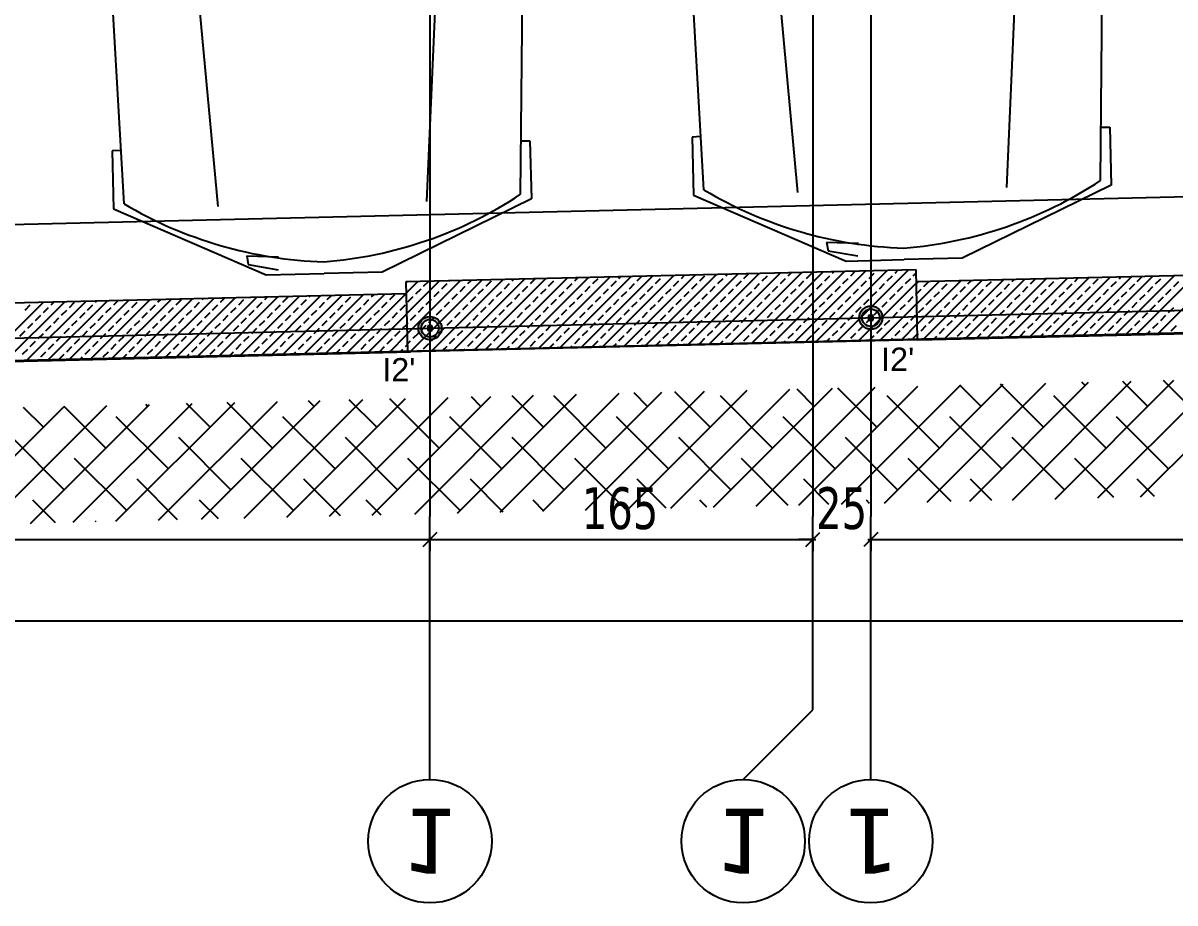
# Model space of a CAD drawing. Header units: millimetres. Extents: x 43168.9 to 43194.6, y -25545.1 to -25543.4.
# Drawn here: x 43170.7498 to 43170.8491, y -25544.8232 to -25544.7474 of the extents above; entities that cross this region are included whole.
import ezdxf
from ezdxf.enums import TextEntityAlignment as Align

# ---------------------------------------------------------------- set-up
doc = ezdxf.new("R2010")
doc.units = ezdxf.units.MM
doc.header["$LTSCALE"] = 200
doc.linetypes.add('DASHDOT', pattern=[1, 0.5, -0.25, 0, -0.25])
doc.linetypes.add('DASHDOT2', pattern=[0.5, 0.25, -0.125, 0, -0.125])
for name, color, linetype in [('aks_sgh', 5, 'DASHDOT2'), ('kolon-b.a_sgh', 6, 'Continuous'), ('olcuaks_sgh', 41, 'Continuous'), ('olcuic_sgh', 183, 'Continuous'), ('tarama-betonarme_sgh', 223, 'Continuous'), ('tarama-zemin_sgh', 197, 'Continuous'), ('yapi-yaklasma_sgh', 41, 'DASHDOT')]:
    doc.layers.add(name, color=color, linetype=linetype)
doc.styles.add('1-200', font='arial.ttf', dxfattribs={"height": 60})
doc.styles.add('dim', font='VERDANA.TTF', dxfattribs={"width": 0.7})
doc.styles.add('text1', font='VERDANA.TTF')

msp = doc.modelspace()

# ---------------------------------------------------------------- hatches: boundary and pattern name
h = msp.add_hatch(color=256)
edge = h.paths.add_edge_path()
edge.add_arc((43170.82287904171, -25544.77279608343), 0.001, 0, 360)
edge = h.paths.add_edge_path(flags=16)
edge.add_arc((43170.82287904171, -25544.77279608343), 0.00075, 0, 360)
h = msp.add_hatch(color=256)
edge = h.paths.add_edge_path()
edge.add_arc((43170.7848790417, -25544.77369829287), 0.001, 0, 360)
edge = h.paths.add_edge_path(flags=16)
edge.add_arc((43170.7848790417, -25544.77369829287), 0.00075, 0, 360)

# ---------------------------------------------------------------- linework, layer by layer
at = {"color": 0}
for p, q in [((43170.80849360608, -25544.76178622508), (43170.806943684, -25544.7346321978)), ((43170.84267842908, -25544.76097218197), (43170.8429340897, -25544.73377515836)), ((43170.79269259952, -25544.76216249441), (43170.79294826015, -25544.7349654708)), ((43170.75850777652, -25544.76297653752), (43170.75695785445, -25544.73582251024)), ((43170.83459355185, -25544.76158206258), (43170.835344791, -25544.74455906654)), ((43170.816598349, -25544.76201058231), (43170.8150376837, -25544.74504263964)), ((43170.76661251945, -25544.76320089475), (43170.76505185415, -25544.74623295208)), ((43170.78460772229, -25544.76277237503), (43170.78535896145, -25544.74574937898)), ((43170.84272176548, -25544.75636208169), (43170.84348266112, -25544.75636888425)), ((43170.84347212002, -25544.75636913527), (43170.84348266112, -25544.75636888425)), ((43170.84348266112, -25544.75636888425), (43170.84360169438, -25544.76136755171)), ((43170.84348266112, -25544.75636888425), (43170.84360169438, -25544.76136755171)), ((43170.79273593592, -25544.75755239414), (43170.79349683157, -25544.75755919669)), ((43170.79348629047, -25544.75755944771), (43170.79349683157, -25544.75755919669)), ((43170.79349683157, -25544.75755919669), (43170.79361586482, -25544.76255786415)), ((43170.79349683157, -25544.75755919669), (43170.79361586482, -25544.76255786415)), ((43170.80823088261, -25544.75718341301), (43170.80747117322, -25544.75722642573)), ((43170.80748171432, -25544.75722617471), (43170.80747117322, -25544.75722642573)), ((43170.80747117322, -25544.75722642573), (43170.80759020647, -25544.76222509319)), ((43170.80747117322, -25544.75722642573), (43170.80759020647, -25544.76222509319)), ((43170.75824505306, -25544.75837372545), (43170.75748534367, -25544.75841673817)), ((43170.75749588477, -25544.75841648715), (43170.75748534367, -25544.75841673817)), ((43170.75748534367, -25544.75841673817), (43170.75760437692, -25544.76341540562)), ((43170.75748534367, -25544.75841673817), (43170.75760437692, -25544.76341540562)), ((43170.84360169438, -25544.76136755171), (43170.83073745779, -25544.76767569014)), ((43170.84360169438, -25544.76136755171), (43170.83073745779, -25544.76767569014)), ((43170.79361586482, -25544.76255786415), (43170.78075162824, -25544.76886600258)), ((43170.79361586482, -25544.76255786415), (43170.78075162824, -25544.76886600258)), ((43170.80759020647, -25544.76222509319), (43170.82074012288, -25544.76791375665)), ((43170.80759020647, -25544.76222509319), (43170.82074012288, -25544.76791375665)), ((43170.75760437692, -25544.76341540562), (43170.77075429332, -25544.76910406909)), ((43170.75760437692, -25544.76341540562), (43170.77075429332, -25544.76910406909)), ((43170.81906398011, -25544.7662741973), (43170.82181174376, -25544.76636341839)), ((43170.81906398011, -25544.7662741973), (43170.81918943839, -25544.76702214517)), ((43170.76907815056, -25544.76746450974), (43170.7718259142, -25544.76755373083)), ((43170.76907815056, -25544.76746450974), (43170.76920360883, -25544.76821245761)), ((43170.81918943839, -25544.76702214517), (43170.82176570235, -25544.7674701267)), ((43170.76920360883, -25544.76821245761), (43170.77177987279, -25544.76866043914)), ((43170.82074012288, -25544.76791375665), (43170.82573879034, -25544.76779472339)), ((43170.82074012288, -25544.76791375665), (43170.82573879034, -25544.76779472339)), ((43170.83073745779, -25544.76767569014), (43170.82573879034, -25544.76779472339)), ((43170.83073745779, -25544.76767569014), (43170.82573879034, -25544.76779472339)), ((43170.77075429332, -25544.76910406909), (43170.77575296078, -25544.76898503584)), ((43170.77075429332, -25544.76910406909), (43170.77575296078, -25544.76898503584)), ((43170.78075162824, -25544.76886600258), (43170.77575296078, -25544.76898503584)), ((43170.78075162824, -25544.76886600258), (43170.77575296078, -25544.76898503584))]:
    msp.add_line(p, q, dxfattribs=at)
at = {"color": 0, "linetype": 'ByBlock', "lineweight": -2}
for p, q in [((43170.82307904171, -25544.77259608343), (43170.8226790417, -25544.77259608343)), ((43170.8226790417, -25544.77259608343), (43170.8226790417, -25544.77299608343)), ((43170.8226790417, -25544.77299608343), (43170.82307904171, -25544.77299608343)), ((43170.82294975239, -25544.77272537275), (43170.82280833102, -25544.7728667941)), ((43170.82294975239, -25544.7728667941), (43170.82280833102, -25544.77272537275)), ((43170.82307904171, -25544.77299608343), (43170.82307904171, -25544.77259608343)), ((43170.78507904171, -25544.77349829287), (43170.7846790417, -25544.77349829287)), ((43170.7846790417, -25544.77349829287), (43170.7846790417, -25544.77389829287)), ((43170.7846790417, -25544.77389829287), (43170.78507904171, -25544.77389829287)), ((43170.78494975239, -25544.77362758219), (43170.78480833102, -25544.77376900355)), ((43170.78494975239, -25544.77376900355), (43170.78480833102, -25544.77362758219)), ((43170.78507904171, -25544.77389829287), (43170.78507904171, -25544.77349829287)), ((43170.78427904171, -25544.79251939969), (43170.7854790417, -25544.79131939969)), ((43170.7854790417, -25544.79131939969), (43170.78427904171, -25544.79251939969)), ((43170.8172790417, -25544.79251939969), (43170.81847904171, -25544.79131939969)), ((43170.8172790417, -25544.79251939969), (43170.81847904171, -25544.79131939969)), ((43170.8234790417, -25544.79131939969), (43170.82227904171, -25544.79251939969)), ((43170.8234790417, -25544.79131939969), (43170.82227904171, -25544.79251939969))]:
    msp.add_line(p, q, dxfattribs=at)
for p, q in [((43170.7848790417, -25544.81259939969), (43170.7848790417, -25544.78991939969)), ((43170.82287904171, -25544.81259939969), (43170.82287904171, -25544.78991939969)), ((43170.81187904171, -25544.81259939969), (43170.81187904171, -25544.81259939969))]:
    msp.add_line(p, q)
at = {"color": 0, "linetype": 'Continuous', "lineweight": -2}
for centre, radius in [((43170.82287904171, -25544.77279608343), 0.001), ((43170.82287904171, -25544.77279608343), 0.00075), ((43170.7848790417, -25544.77369829287), 0.001), ((43170.7848790417, -25544.77369829287), 0.00075)]:
    msp.add_circle(centre, radius, dxfattribs=at)
at = {"linetype": 'Continuous'}
for centre, radius in [((43170.7848790417, -25544.81791939969), 0.005319999999998618), ((43170.81187904171, -25544.81791939969), 0.005319999999998618), ((43170.82287904171, -25544.81791939969), 0.005319999999999482)]:
    msp.add_circle(centre, radius, dxfattribs=at)
at = {"color": 0}
for centre, start, end in [((43170.82285847725, -25544.73085219751), 274.5439569055944, 303.3462461694842), ((43170.7728726477, -25544.73204250995), 274.5439569055944, 303.3462461694842), ((43170.82685741122, -25544.7307569709), 239.3820053227603, 268.1842973649074), ((43170.77687158166, -25544.73194728335), 239.3820053227603, 268.1842973649074)]:
    msp.add_arc(centre, 0.03605612228057108, start, end, dxfattribs=at)
at = {"layer": 'aks_sgh'}
for p, q in [((43170.7848790417, -25543.74091939969), (43170.7848790417, -25544.78991939969)), ((43170.81787904171, -25543.74091939969), (43170.81787904171, -25544.78991939969)), ((43170.82287904171, -25543.74091939969), (43170.82287904171, -25544.78991939969)), ((43170.24599999916, -25544.78649254973), (43171.11700293706, -25544.76581288985)), ((43170.81787904171, -25544.80659939969), (43170.81787904171, -25544.78991939969)), ((43170.81187904171, -25544.81259939969), (43170.81787904171, -25544.80659939969))]:
    msp.add_line(p, q, dxfattribs=at)
at = {"layer": 'kolon-b.a_sgh'}
for p, q in [((43170.90627904919, -25544.76781512552), (43170.82679604, -25544.76970223924)), ((43170.82677146904, -25544.76866711747), (43170.78278385725, -25544.76971115195)), ((43170.82691383739, -25544.77466542817), (43170.82677146904, -25544.76866711747)), ((43170.78278385725, -25544.76971115195), (43170.78292622558, -25544.77570946265)), ((43170.78280843614, -25544.77074660849), (43170.7087955969, -25544.7725038475)), ((43170.82691468028, -25544.77470083149), (43170.90131027603, -25544.77293450494)), ((43170.78292622558, -25544.77570946265), (43170.82691383739, -25544.77466542817)), ((43170.70891425478, -25544.77750243933), (43170.783198053, -25544.77573876712))]:
    msp.add_line(p, q, dxfattribs=at)
at = {"layer": 'olcuaks_sgh'}
for p, q in [((43170.5866290417, -25544.79191939969), (43170.7851290417, -25544.79191939969)), ((43170.78462904171, -25544.79191939969), (43170.81812904171, -25544.79191939969)), ((43170.7848790417, -25544.79191939969), (43170.7848790417, -25544.79291939969)), ((43170.7848790417, -25544.79191939969), (43170.7848790417, -25544.79291939969)), ((43170.81787904171, -25544.79191939969), (43170.8166790417, -25544.79191939969)), ((43170.81787904171, -25544.79191939969), (43170.81787904171, -25544.79291939969)), ((43170.81787904171, -25544.79191939969), (43170.81787904171, -25544.79291939969)), ((43170.82262904171, -25544.79191939969), (43170.91112904171, -25544.79191939969)), ((43170.82287904171, -25544.79191939969), (43170.82287904171, -25544.79291939969)), ((43170.82287904171, -25544.79191939969), (43170.82287904171, -25544.79291939969)), ((43170.82287904171, -25544.79191939969), (43170.8240790417, -25544.79191939969)), ((43170.21374999916, -25544.79891939969), (43171.1661290417, -25544.79891939969))]:
    msp.add_line(p, q, dxfattribs=at)
at = {"layer": 'olcuic_sgh'}
msp.add_line((43171.11415126696, -25544.75611078343), (43170.24858944894, -25544.77666125831), dxfattribs=at)
at = {"layer": 'tarama-betonarme_sgh'}
for p, q in [((43170.7868735718, -25544.77561577342), (43170.7930211733, -25544.76946817193)), ((43170.78871328822, -25544.77557210823), (43170.79486088971, -25544.76942450674)), ((43170.79055300463, -25544.77552844304), (43170.79670060612, -25544.76938084155)), ((43170.79196248802, -25544.76962883198), (43170.79210131548, -25544.76949000451)), ((43170.79239272104, -25544.77548477786), (43170.79854032253, -25544.76933717636)), ((43170.79353403284, -25544.76985333838), (43170.79394103189, -25544.76944633933)), ((43170.79423243745, -25544.77544111267), (43170.80038003895, -25544.76929351117)), ((43170.79577909687, -25544.76940432557), (43170.79578074831, -25544.76940267414)), ((43170.79607215387, -25544.77539744748), (43170.80221975536, -25544.76924984598)), ((43170.7973506417, -25544.76962883198), (43170.79762046472, -25544.76935900895)), ((43170.79791187028, -25544.77535378229), (43170.80405947177, -25544.7692061808)), ((43170.79892218651, -25544.76985333838), (43170.79937119932, -25544.76940432557)), ((43170.7997515867, -25544.7753101171), (43170.80589918818, -25544.76916251561)), ((43170.80116725055, -25544.76940432557), (43170.80129989755, -25544.76927167857)), ((43170.8015913031, -25544.77526645191), (43170.8077389046, -25544.76911885042)), ((43170.80273879537, -25544.76962883198), (43170.80313961396, -25544.76922801338)), ((43170.80343101952, -25544.77522278672), (43170.80957862101, -25544.76907518523)), ((43170.80431034019, -25544.76985333838), (43170.80475935299, -25544.76940432557)), ((43170.80527073593, -25544.77517912153), (43170.81141833743, -25544.76903152004)), ((43170.80655540422, -25544.76940432557), (43170.80681904679, -25544.76914068301)), ((43170.80711045235, -25544.77513545634), (43170.81325805384, -25544.76898785485)), ((43170.80812694904, -25544.76962883198), (43170.80857596185, -25544.76917981917)), ((43170.80895016876, -25544.77509179115), (43170.81509777025, -25544.76894418966)), ((43170.80969849386, -25544.76985333838), (43170.81014750667, -25544.76940432557)), ((43170.81037201307, -25544.76917981917), (43170.81049847962, -25544.76905335263)), ((43170.81078988517, -25544.77504812597), (43170.81693748666, -25544.76890052448)), ((43170.81194355789, -25544.76940432557), (43170.81233819602, -25544.76900968744)), ((43170.81262960158, -25544.77500446078), (43170.81877720307, -25544.76885685929)), ((43170.81351510271, -25544.76962883198), (43170.81396411552, -25544.76917981917)), ((43170.814469318, -25544.77496079559), (43170.82061691949, -25544.7688131941)), ((43170.81508664753, -25544.76985333838), (43170.81553566034, -25544.76940432557)), ((43170.81576016674, -25544.76917981917), (43170.81601762885, -25544.76892235706)), ((43170.81630903441, -25544.7749171304), (43170.8224566359, -25544.76876952891)), ((43170.81733171157, -25544.76940432557), (43170.81778072437, -25544.76895531277)), ((43170.81814875083, -25544.77487346521), (43170.82429635232, -25544.76872586372)), ((43170.81890325638, -25544.76962883198), (43170.81935226919, -25544.76917981917)), ((43170.8195767756, -25544.76895531277), (43170.81969706168, -25544.76883502668)), ((43170.81998846724, -25544.77482980002), (43170.82613606872, -25544.76868219853)), ((43170.82047480121, -25544.76985333838), (43170.82092381401, -25544.76940432557)), ((43170.82114832041, -25544.76917981917), (43170.82153677809, -25544.76879136149)), ((43170.82271986524, -25544.76940432557), (43170.82316887804, -25544.76895531277)), ((43170.82429141006, -25544.76962883198), (43170.82474042286, -25544.76917981917)), ((43170.82496492927, -25544.76895531277), (43170.82521621092, -25544.76870403112)), ((43170.82586295488, -25544.76985333838), (43170.82631196768, -25544.76940432557)), ((43170.82653647409, -25544.76917981917), (43170.82677790752, -25544.76893838573)), ((43170.83102798957, -25544.77460317185), (43170.8361510317, -25544.76948012971)), ((43170.83286772034, -25544.7745594923), (43170.83799076246, -25544.76943645018)), ((43170.8347074511, -25544.77451581277), (43170.83983049323, -25544.76939277064)), ((43170.83506856819, -25544.769664568), (43170.83523116672, -25544.76950196948)), ((43170.83654718186, -25544.77447213323), (43170.84167022399, -25544.7693490911)), ((43170.83664011301, -25544.7698890744), (43170.83707089748, -25544.76945828993)), ((43170.83838691263, -25544.77442845369), (43170.84350995475, -25544.76930541156)), ((43170.83888517704, -25544.7694400616), (43170.83891062824, -25544.7694146104)), ((43170.84022664338, -25544.77438477415), (43170.84534968551, -25544.76926173202)), ((43170.84045672187, -25544.769664568), (43170.84075035901, -25544.76937093086)), ((43170.84202826668, -25544.7698890744), (43170.84247727949, -25544.7694400616)), ((43170.84206637415, -25544.77434109461), (43170.84718941628, -25544.76921805248)), ((43170.84390610491, -25544.77429741508), (43170.84902914704, -25544.76917437294)), ((43170.84427333072, -25544.7694400616), (43170.84442982053, -25544.76928357178)), ((43170.84574583568, -25544.77425373553), (43170.8508688778, -25544.76913069341)), ((43170.84584487553, -25544.769664568), (43170.84626955129, -25544.76923989224)), ((43170.84741642036, -25544.7698890744), (43170.84786543316, -25544.7694400616)), ((43170.84758556644, -25544.774210056), (43170.85270860857, -25544.76908701387)), ((43170.84808993957, -25544.7692155552), (43170.84810928206, -25544.76919621271)), ((43170.78278654791, -25544.76982451597), (43170.78290273342, -25544.76970833046)), ((43170.78280736814, -25544.77070172096), (43170.78382259123, -25544.76968649787)), ((43170.78284900862, -25544.7724561317), (43170.78566230764, -25544.76964283269)), ((43170.7828906491, -25544.77421054245), (43170.78750202405, -25544.7695991675)), ((43170.78319413897, -25544.7757031038), (43170.78934174047, -25544.76955550231)), ((43170.78365575111, -25544.77075136399), (43170.78410476392, -25544.77030235119)), ((43170.78432927032, -25544.77007784478), (43170.78474244983, -25544.76966466527)), ((43170.78503385539, -25544.77565943861), (43170.79118145688, -25544.76951183712)), ((43170.78590081514, -25544.77030235119), (43170.78634982795, -25544.76985333838)), ((43170.78657433435, -25544.76962883198), (43170.78658216624, -25544.76962100008)), ((43170.78747235996, -25544.77052685759), (43170.78792137276, -25544.77007784478)), ((43170.78814587917, -25544.76985333838), (43170.78842188266, -25544.76957733489)), ((43170.78904390478, -25544.77075136399), (43170.78949291759, -25544.77030235119)), ((43170.78971742399, -25544.77007784478), (43170.7901664368, -25544.76962883198)), ((43170.79128896882, -25544.77030235119), (43170.79173798162, -25544.76985333838)), ((43170.79286051363, -25544.77052685759), (43170.79330952644, -25544.77007784478)), ((43170.79443205846, -25544.77075136399), (43170.79488107126, -25544.77030235119)), ((43170.79510557766, -25544.77007784478), (43170.79555459047, -25544.76962883198)), ((43170.79667712248, -25544.77030235119), (43170.79712613529, -25544.76985333838)), ((43170.79824866731, -25544.77052685759), (43170.79869768011, -25544.77007784478)), ((43170.79982021213, -25544.77075136399), (43170.80026922494, -25544.77030235119)), ((43170.80049373134, -25544.77007784478), (43170.80094274414, -25544.76962883198)), ((43170.80206527616, -25544.77030235119), (43170.80251428897, -25544.76985333838)), ((43170.80363682098, -25544.77052685759), (43170.80408583378, -25544.77007784478)), ((43170.8052083658, -25544.77075136399), (43170.80565737861, -25544.77030235119)), ((43170.80588188501, -25544.77007784478), (43170.80633089782, -25544.76962883198)), ((43170.80745342983, -25544.77030235119), (43170.80790244263, -25544.76985333838)), ((43170.80902497465, -25544.77052685759), (43170.80947398746, -25544.77007784478)), ((43170.81059651947, -25544.77075136399), (43170.81104553228, -25544.77030235119)), ((43170.81127003868, -25544.77007784478), (43170.81171905149, -25544.76962883198)), ((43170.8128415835, -25544.77030235119), (43170.81329059631, -25544.76985333838)), ((43170.81441312833, -25544.77052685759), (43170.81486214113, -25544.77007784478)), ((43170.81598467314, -25544.77075136399), (43170.81643368595, -25544.77030235119)), ((43170.81665819236, -25544.77007784478), (43170.81710720516, -25544.76962883198)), ((43170.81822973717, -25544.77030235119), (43170.81867874998, -25544.76985333838)), ((43170.819801282, -25544.77052685759), (43170.8202502948, -25544.77007784478)), ((43170.82137282682, -25544.77075136399), (43170.82182183962, -25544.77030235119)), ((43170.82182818365, -25544.77478613483), (43170.82679872776, -25544.76981559072)), ((43170.82204634602, -25544.77007784478), (43170.82249535884, -25544.76962883198)), ((43170.82361789085, -25544.77030235119), (43170.82406690365, -25544.76985333838)), ((43170.82518943567, -25544.77052685759), (43170.82563844848, -25544.77007784478)), ((43170.826799576, -25544.76985132929), (43170.82695237789, -25544.76969852741)), ((43170.82682039625, -25544.77072853504), (43170.82721084409, -25544.77033808721)), ((43170.82684121648, -25544.77160574003), (43170.82879210865, -25544.76965484787)), ((43170.82688285696, -25544.77336015078), (43170.83063183941, -25544.76961116833)), ((43170.82734852804, -25544.77469053092), (43170.83247157017, -25544.76956748879)), ((43170.82743535049, -25544.77011358081), (43170.82787224367, -25544.76967668763)), ((43170.82900689531, -25544.77033808721), (43170.82945590812, -25544.7698890744)), ((43170.82918825881, -25544.77464685138), (43170.83431130094, -25544.76952380925)), ((43170.82968041452, -25544.769664568), (43170.82971197443, -25544.76963300809)), ((43170.83057844013, -25544.77056259361), (43170.83102745294, -25544.77011358081)), ((43170.83125195934, -25544.7698890744), (43170.83155170519, -25544.76958932855)), ((43170.83214998496, -25544.77078710002), (43170.83259899776, -25544.77033808721)), ((43170.83282350416, -25544.77011358081), (43170.83327251697, -25544.769664568)), ((43170.83439504898, -25544.77033808721), (43170.83484406179, -25544.7698890744)), ((43170.8359665938, -25544.77056259361), (43170.83641560661, -25544.77011358081)), ((43170.83753813863, -25544.77078710002), (43170.83798715143, -25544.77033808721)), ((43170.83821165784, -25544.77011358081), (43170.83866067064, -25544.769664568)), ((43170.83978320265, -25544.77033808721), (43170.84023221546, -25544.7698890744)), ((43170.84135474748, -25544.77056259361), (43170.84180376028, -25544.77011358081)), ((43170.84292629229, -25544.77078710002), (43170.84337530511, -25544.77033808721)), ((43170.84359981151, -25544.77011358081), (43170.84404882431, -25544.769664568)), ((43170.84517135633, -25544.77033808721), (43170.84562036913, -25544.7698890744)), ((43170.84674290115, -25544.77056259361), (43170.84719191396, -25544.77011358081)), ((43170.84831444597, -25544.77078710002), (43170.84876345878, -25544.77033808721)), ((43170.84898796518, -25544.77011358081), (43170.84943697799, -25544.769664568)), ((43170.74640037448, -25544.77661243062), (43170.75152341661, -25544.77148938849)), ((43170.74824010525, -25544.77656875108), (43170.75336314738, -25544.77144570895)), ((43170.75007983601, -25544.77652507154), (43170.75520287814, -25544.77140202941)), ((43170.75191956677, -25544.776481392), (43170.7570426089, -25544.77135834987)), ((43170.75222570547, -25544.77168512563), (43170.75244328239, -25544.77146754871)), ((43170.75375929753, -25544.77643771246), (43170.75888233967, -25544.77131467034)), ((43170.7537972503, -25544.77190963203), (43170.7542462631, -25544.77146061922)), ((43170.7555990283, -25544.77639403292), (43170.76072207043, -25544.7712709908)), ((43170.75604231433, -25544.77146061922), (43170.75612274391, -25544.77138018964)), ((43170.75743875906, -25544.77635035339), (43170.76256180119, -25544.77122731126)), ((43170.75761385915, -25544.77168512563), (43170.75796247468, -25544.77133651009)), ((43170.75918540397, -25544.77190963203), (43170.75963441678, -25544.77146061922)), ((43170.75927848982, -25544.77630667385), (43170.76440153195, -25544.77118363172)), ((43170.76111822059, -25544.77626299431), (43170.76624126272, -25544.77113995218)), ((43170.761430468, -25544.77146061922), (43170.7616419362, -25544.77124915102)), ((43170.76295795135, -25544.77621931477), (43170.76808099348, -25544.77109627264)), ((43170.76300201282, -25544.77168512563), (43170.76345102562, -25544.77123611282)), ((43170.76457355764, -25544.77190963203), (43170.76502257045, -25544.77146061922)), ((43170.76479768211, -25544.77617563523), (43170.76992072424, -25544.7710525931)), ((43170.76524707685, -25544.77123611282), (43170.76532139773, -25544.77116179194)), ((43170.76663741287, -25544.77613195569), (43170.77176045501, -25544.77100891357)), ((43170.76681862167, -25544.77146061922), (43170.7671611285, -25544.7711181124)), ((43170.76839016649, -25544.77168512563), (43170.7688391793, -25544.77123611282)), ((43170.76847714364, -25544.77608827615), (43170.77360018576, -25544.77096523403)), ((43170.76996171132, -25544.77190963203), (43170.77041072412, -25544.77146061922)), ((43170.7703168744, -25544.77604459662), (43170.77543991653, -25544.77092155449)), ((43170.77063523052, -25544.77123611282), (43170.77084059002, -25544.77103075332)), ((43170.77215660516, -25544.77600091708), (43170.77727964729, -25544.77087787495)), ((43170.77220677534, -25544.77146061922), (43170.77265578815, -25544.77101160642)), ((43170.77377832017, -25544.77168512563), (43170.77422733297, -25544.77123611282)), ((43170.77399633593, -25544.77595723754), (43170.77911937806, -25544.77083419541)), ((43170.77445183937, -25544.77101160642), (43170.77452005154, -25544.77094339425)), ((43170.77534986498, -25544.77190963203), (43170.7757988778, -25544.77146061922)), ((43170.77583606669, -25544.775913558), (43170.78095910882, -25544.77079051587)), ((43170.7760233842, -25544.77123611282), (43170.77635978231, -25544.77089971471)), ((43170.77759492902, -25544.77146061922), (43170.77804394182, -25544.77101160642)), ((43170.77767579745, -25544.77586987846), (43170.78279883958, -25544.77074683633)), ((43170.77916647384, -25544.77168512563), (43170.77961548664, -25544.77123611282)), ((43170.77983999305, -25544.77101160642), (43170.78003924384, -25544.77081235563)), ((43170.78073801866, -25544.77190963203), (43170.78118703147, -25544.77146061922)), ((43170.78141153787, -25544.77123611282), (43170.78186055068, -25544.77078710002)), ((43170.7829822319, -25544.7714248832), (43170.78343124471, -25544.7709758704)), ((43170.78455377672, -25544.7716493896), (43170.78500278953, -25544.7712003768)), ((43170.78522729593, -25544.7709758704), (43170.78567630874, -25544.77052685759)), ((43170.78612532155, -25544.77187389601), (43170.78657433435, -25544.7714248832)), ((43170.78679884075, -25544.7712003768), (43170.78724785356, -25544.77075136399)), ((43170.78837038558, -25544.7714248832), (43170.78881939838, -25544.7709758704)), ((43170.78994193039, -25544.7716493896), (43170.7903909432, -25544.7712003768)), ((43170.7906154496, -25544.7709758704), (43170.79106446241, -25544.77052685759)), ((43170.79151347522, -25544.77187389601), (43170.79196248802, -25544.7714248832)), ((43170.79218699443, -25544.7712003768), (43170.79263600723, -25544.77075136399)), ((43170.79375853924, -25544.7714248832), (43170.79420755206, -25544.7709758704)), ((43170.79533008407, -25544.7716493896), (43170.79577909687, -25544.7712003768)), ((43170.79600360327, -25544.7709758704), (43170.79645261608, -25544.77052685759)), ((43170.79690162889, -25544.77187389601), (43170.7973506417, -25544.7714248832)), ((43170.7975751481, -25544.7712003768), (43170.7980241609, -25544.77075136399)), ((43170.79914669292, -25544.7714248832), (43170.79959570573, -25544.7709758704)), ((43170.80071823774, -25544.7716493896), (43170.80116725055, -25544.7712003768)), ((43170.80139175695, -25544.7709758704), (43170.80184076975, -25544.77052685759)), ((43170.80228978256, -25544.77187389601), (43170.80273879537, -25544.7714248832)), ((43170.80296330177, -25544.7712003768), (43170.80341231458, -25544.77075136399)), ((43170.80453484659, -25544.7714248832), (43170.80498385939, -25544.7709758704)), ((43170.80610639141, -25544.7716493896), (43170.80655540422, -25544.7712003768)), ((43170.80677991062, -25544.7709758704), (43170.80722892343, -25544.77052685759)), ((43170.80767793623, -25544.77187389601), (43170.80812694904, -25544.7714248832)), ((43170.80835145545, -25544.7712003768), (43170.80880046825, -25544.77075136399)), ((43170.80992300026, -25544.7714248832), (43170.81037201307, -25544.7709758704)), ((43170.81149454509, -25544.7716493896), (43170.81194355789, -25544.7712003768)), ((43170.81216806429, -25544.7709758704), (43170.8126170771, -25544.77052685759)), ((43170.8130660899, -25544.77187389601), (43170.81351510271, -25544.7714248832)), ((43170.81373960912, -25544.7712003768), (43170.81418862192, -25544.77075136399)), ((43170.81531115394, -25544.7714248832), (43170.81576016674, -25544.7709758704)), ((43170.81688269876, -25544.7716493896), (43170.81733171157, -25544.7712003768)), ((43170.81755621797, -25544.7709758704), (43170.81800523077, -25544.77052685759)), ((43170.81845424358, -25544.77187389601), (43170.81890325638, -25544.7714248832)), ((43170.81912776278, -25544.7712003768), (43170.8195767756, -25544.77075136399)), ((43170.82069930761, -25544.7714248832), (43170.82114832041, -25544.7709758704)), ((43170.82227085243, -25544.7716493896), (43170.82271986524, -25544.7712003768)), ((43170.82294437164, -25544.7709758704), (43170.82339338445, -25544.77052685759)), ((43170.82384239725, -25544.77187389601), (43170.82429141006, -25544.7714248832)), ((43170.82451591646, -25544.7712003768), (43170.82496492927, -25544.77075136399)), ((43170.82608746128, -25544.7714248832), (43170.82653647409, -25544.7709758704)), ((43170.82676098049, -25544.77075136399), (43170.82681954801, -25544.77069279648)), ((43170.82765985689, -25544.77168512563), (43170.8281088697, -25544.77123611282)), ((43170.8283333761, -25544.77101160642), (43170.8287823889, -25544.77056259361)), ((43170.82923140172, -25544.77190963203), (43170.82968041452, -25544.77146061922)), ((43170.82990492092, -25544.77123611282), (43170.83035393373, -25544.77078710002)), ((43170.83147646574, -25544.77146061922), (43170.83192547855, -25544.77101160642)), ((43170.83304801057, -25544.77168512563), (43170.83349702337, -25544.77123611282)), ((43170.83372152977, -25544.77101160642), (43170.83417054258, -25544.77056259361)), ((43170.83461955538, -25544.77190963203), (43170.83506856819, -25544.77146061922)), ((43170.8352930746, -25544.77123611282), (43170.8357420874, -25544.77078710002)), ((43170.83686461941, -25544.77146061922), (43170.83731363222, -25544.77101160642)), ((43170.83843616424, -25544.77168512563), (43170.83888517704, -25544.77123611282)), ((43170.83910968345, -25544.77101160642), (43170.83955869625, -25544.77056259361)), ((43170.84000770906, -25544.77190963203), (43170.84045672187, -25544.77146061922)), ((43170.84068122827, -25544.77123611282), (43170.84113024108, -25544.77078710002)), ((43170.84225277309, -25544.77146061922), (43170.84270178589, -25544.77101160642)), ((43170.84382431791, -25544.77168512563), (43170.84427333072, -25544.77123611282)), ((43170.84449783712, -25544.77101160642), (43170.84494684992, -25544.77056259361)), ((43170.84539586273, -25544.77190963203), (43170.84584487553, -25544.77146061922)), ((43170.84606938194, -25544.77123611282), (43170.84651839475, -25544.77078710002)), ((43170.84764092676, -25544.77146061922), (43170.84808993957, -25544.77101160642)), ((43170.74998064144, -25544.77213413843), (43170.75042965425, -25544.77168512563)), ((43170.75155218627, -25544.77235864484), (43170.75200119907, -25544.77190963203)), ((43170.75312373109, -25544.77258315124), (43170.7535727439, -25544.77213413843)), ((43170.75469527591, -25544.77280765764), (43170.75514428871, -25544.77235864484)), ((43170.75536879511, -25544.77213413843), (43170.75581780793, -25544.77168512563)), ((43170.75694033994, -25544.77235864484), (43170.75738935274, -25544.77190963203)), ((43170.75851188476, -25544.77258315124), (43170.75896089757, -25544.77213413843)), ((43170.76008342958, -25544.77280765764), (43170.76053244239, -25544.77235864484)), ((43170.76075694879, -25544.77213413843), (43170.76120596159, -25544.77168512563)), ((43170.76232849361, -25544.77235864484), (43170.76277750642, -25544.77190963203)), ((43170.76390003843, -25544.77258315124), (43170.76434905124, -25544.77213413843)), ((43170.76547158325, -25544.77280765764), (43170.76592059606, -25544.77235864484)), ((43170.76614510246, -25544.77213413843), (43170.76659411527, -25544.77168512563)), ((43170.76771664729, -25544.77235864484), (43170.76816566009, -25544.77190963203)), ((43170.7692881921, -25544.77258315124), (43170.76973720491, -25544.77213413843)), ((43170.77085973693, -25544.77280765764), (43170.77130874973, -25544.77235864484)), ((43170.77153325613, -25544.77213413843), (43170.77198226894, -25544.77168512563)), ((43170.77310480096, -25544.77235864484), (43170.77355381376, -25544.77190963203)), ((43170.77467634578, -25544.77258315124), (43170.77512535858, -25544.77213413843)), ((43170.7762478906, -25544.77280765764), (43170.77669690341, -25544.77235864484)), ((43170.77692140981, -25544.77213413843), (43170.77737042261, -25544.77168512563)), ((43170.77849295463, -25544.77235864484), (43170.77894196744, -25544.77190963203)), ((43170.78006449945, -25544.77258315124), (43170.78051351225, -25544.77213413843)), ((43170.78163604427, -25544.77280765764), (43170.78208505708, -25544.77235864484)), ((43170.78230956348, -25544.77213413843), (43170.78275857629, -25544.77168512563)), ((43170.78388025751, -25544.77232290881), (43170.78432927032, -25544.77187389601)), ((43170.78545180233, -25544.77254741522), (43170.78590081514, -25544.77209840241)), ((43170.78702334715, -25544.77277192162), (43170.78747235996, -25544.77232290881)), ((43170.78769686636, -25544.77209840241), (43170.78814587917, -25544.7716493896)), ((43170.78926841119, -25544.77232290881), (43170.78971742399, -25544.77187389601)), ((43170.790839956, -25544.77254741522), (43170.79128896882, -25544.77209840241)), ((43170.79241150083, -25544.77277192162), (43170.79286051363, -25544.77232290881)), ((43170.79308502004, -25544.77209840241), (43170.79353403284, -25544.7716493896)), ((43170.79465656486, -25544.77232290881), (43170.79510557766, -25544.77187389601)), ((43170.79622810968, -25544.77254741522), (43170.79667712248, -25544.77209840241)), ((43170.7977996545, -25544.77277192162), (43170.79824866731, -25544.77232290881)), ((43170.79847317371, -25544.77209840241), (43170.79892218651, -25544.7716493896)), ((43170.80004471853, -25544.77232290881), (43170.80049373134, -25544.77187389601)), ((43170.80161626335, -25544.77254741522), (43170.80206527616, -25544.77209840241)), ((43170.80318780817, -25544.77277192162), (43170.80363682098, -25544.77232290881)), ((43170.80386132738, -25544.77209840241), (43170.80431034019, -25544.7716493896)), ((43170.80543287221, -25544.77232290881), (43170.80588188501, -25544.77187389601)), ((43170.80700441702, -25544.77254741522), (43170.80745342983, -25544.77209840241)), ((43170.80857596185, -25544.77277192162), (43170.80902497465, -25544.77232290881)), ((43170.80924948106, -25544.77209840241), (43170.80969849386, -25544.7716493896)), ((43170.81082102587, -25544.77232290881), (43170.81127003868, -25544.77187389601)), ((43170.8123925707, -25544.77254741522), (43170.8128415835, -25544.77209840241)), ((43170.81396411552, -25544.77277192162), (43170.81441312833, -25544.77232290881)), ((43170.81463763473, -25544.77209840241), (43170.81508664753, -25544.7716493896)), ((43170.81620917955, -25544.77232290881), (43170.81665819236, -25544.77187389601)), ((43170.81778072437, -25544.77254741522), (43170.81822973717, -25544.77209840241)), ((43170.81935226919, -25544.77277192162), (43170.819801282, -25544.77232290881)), ((43170.8200257884, -25544.77209840241), (43170.82047480121, -25544.7716493896)), ((43170.82159733322, -25544.77232290881), (43170.82204634602, -25544.77187389601)), ((43170.82316887804, -25544.77254741522), (43170.82361789085, -25544.77209840241)), ((43170.82366790006, -25544.77474246965), (43170.82684036824, -25544.77157000147)), ((43170.82474042286, -25544.77277192162), (43170.82518943567, -25544.77232290881)), ((43170.82541394208, -25544.77209840241), (43170.82586295488, -25544.7716493896)), ((43170.82698633768, -25544.77235864484), (43170.82743535049, -25544.77190963203)), ((43170.8285578825, -25544.77258315124), (43170.82900689531, -25544.77213413843)), ((43170.83012942733, -25544.77280765764), (43170.83057844013, -25544.77235864484)), ((43170.83080294653, -25544.77213413843), (43170.83125195934, -25544.77168512563)), ((43170.83237449136, -25544.77235864484), (43170.83282350416, -25544.77190963203)), ((43170.83394603617, -25544.77258315124), (43170.83439504898, -25544.77213413843)), ((43170.835517581, -25544.77280765764), (43170.8359665938, -25544.77235864484)), ((43170.83619110021, -25544.77213413843), (43170.83664011301, -25544.77168512563)), ((43170.83776264503, -25544.77235864484), (43170.83821165784, -25544.77190963203)), ((43170.83933418985, -25544.77258315124), (43170.83978320265, -25544.77213413843)), ((43170.84090573467, -25544.77280765764), (43170.84135474748, -25544.77235864484)), ((43170.84157925388, -25544.77213413843), (43170.84202826668, -25544.77168512563)), ((43170.8431507987, -25544.77235864484), (43170.84359981151, -25544.77190963203)), ((43170.84472234352, -25544.77258315124), (43170.84517135633, -25544.77213413843)), ((43170.84629388835, -25544.77280765764), (43170.84674290115, -25544.77235864484)), ((43170.84696740755, -25544.77213413843), (43170.84741642036, -25544.77168512563)), ((43170.84853895237, -25544.77235864484), (43170.84898796518, -25544.77190963203)), ((43170.75020514785, -25544.77370568326), (43170.75065416066, -25544.77325667045)), ((43170.75087866706, -25544.77303216404), (43170.75132767986, -25544.77258315124)), ((43170.75177669267, -25544.77393018966), (43170.75222570547, -25544.77348117685)), ((43170.75245021188, -25544.77325667045), (43170.75289922468, -25544.77280765764)), ((43170.7540217567, -25544.77348117685), (43170.75447076951, -25544.77303216404)), ((43170.75559330152, -25544.77370568326), (43170.75604231433, -25544.77325667045)), ((43170.75626682073, -25544.77303216404), (43170.75671583354, -25544.77258315124)), ((43170.75716484634, -25544.77393018966), (43170.75761385915, -25544.77348117685)), ((43170.75783836555, -25544.77325667045), (43170.75828737835, -25544.77280765764)), ((43170.75940991037, -25544.77348117685), (43170.75985892318, -25544.77303216404)), ((43170.76098145519, -25544.77370568326), (43170.761430468, -25544.77325667045)), ((43170.76165497441, -25544.77303216404), (43170.76210398721, -25544.77258315124)), ((43170.76255300002, -25544.77393018966), (43170.76300201282, -25544.77348117685)), ((43170.76322651922, -25544.77325667045), (43170.76367553203, -25544.77280765764)), ((43170.76479806405, -25544.77348117685), (43170.76524707685, -25544.77303216404)), ((43170.76636960886, -25544.77370568326), (43170.76681862167, -25544.77325667045)), ((43170.76704312807, -25544.77303216404), (43170.76749214088, -25544.77258315124)), ((43170.76794115369, -25544.77393018966), (43170.76839016649, -25544.77348117685)), ((43170.7686146729, -25544.77325667045), (43170.7690636857, -25544.77280765764)), ((43170.77018621772, -25544.77348117685), (43170.77063523052, -25544.77303216404)), ((43170.77175776254, -25544.77370568326), (43170.77220677534, -25544.77325667045)), ((43170.77243128174, -25544.77303216404), (43170.77288029456, -25544.77258315124)), ((43170.77332930736, -25544.77393018966), (43170.77377832017, -25544.77348117685)), ((43170.77400282657, -25544.77325667045), (43170.77445183937, -25544.77280765764)), ((43170.77557437139, -25544.77348117685), (43170.7760233842, -25544.77303216404)), ((43170.77714591621, -25544.77370568326), (43170.77759492902, -25544.77325667045)), ((43170.77781943542, -25544.77303216404), (43170.77826844822, -25544.77258315124)), ((43170.77871746103, -25544.77393018966), (43170.77916647384, -25544.77348117685)), ((43170.77939098024, -25544.77325667045), (43170.77983999305, -25544.77280765764)), ((43170.77951552821, -25544.77582619892), (43170.78284985687, -25544.77249187027)), ((43170.78096252506, -25544.77348117685), (43170.78141153787, -25544.77303216404)), ((43170.78253406988, -25544.77370568326), (43170.78287067712, -25544.77336907602)), ((43170.78286982887, -25544.77333333745), (43170.7829822319, -25544.77322093442)), ((43170.78320673831, -25544.77299642802), (43170.78365575111, -25544.77254741522)), ((43170.78410476392, -25544.77389445364), (43170.78455377672, -25544.77344544083)), ((43170.78477828312, -25544.77322093442), (43170.78522729593, -25544.77277192162)), ((43170.78634982795, -25544.77344544083), (43170.78679884075, -25544.77299642802)), ((43170.78792137276, -25544.77366994723), (43170.78837038558, -25544.77322093442)), ((43170.78859489198, -25544.77299642802), (43170.78904390478, -25544.77254741522)), ((43170.78949291759, -25544.77389445364), (43170.78994193039, -25544.77344544083)), ((43170.7901664368, -25544.77322093442), (43170.7906154496, -25544.77277192162)), ((43170.79173798162, -25544.77344544083), (43170.79218699443, -25544.77299642802)), ((43170.79330952644, -25544.77366994723), (43170.79375853924, -25544.77322093442)), ((43170.79398304565, -25544.77299642802), (43170.79443205846, -25544.77254741522)), ((43170.79488107126, -25544.77389445364), (43170.79533008407, -25544.77344544083)), ((43170.79555459047, -25544.77322093442), (43170.79600360327, -25544.77277192162)), ((43170.79712613529, -25544.77344544083), (43170.7975751481, -25544.77299642802)), ((43170.79869768011, -25544.77366994723), (43170.79914669292, -25544.77322093442)), ((43170.79937119932, -25544.77299642802), (43170.79982021213, -25544.77254741522)), ((43170.80026922494, -25544.77389445364), (43170.80071823774, -25544.77344544083)), ((43170.80094274414, -25544.77322093442), (43170.80139175695, -25544.77277192162)), ((43170.80251428897, -25544.77344544083), (43170.80296330177, -25544.77299642802)), ((43170.80408583378, -25544.77366994723), (43170.80453484659, -25544.77322093442)), ((43170.80475935299, -25544.77299642802), (43170.8052083658, -25544.77254741522)), ((43170.80565737861, -25544.77389445364), (43170.80610639141, -25544.77344544083)), ((43170.80633089782, -25544.77322093442), (43170.80677991062, -25544.77277192162)), ((43170.80790244263, -25544.77344544083), (43170.80835145545, -25544.77299642802)), ((43170.80947398746, -25544.77366994723), (43170.80992300026, -25544.77322093442)), ((43170.81014750667, -25544.77299642802), (43170.81059651947, -25544.77254741522)), ((43170.81104553228, -25544.77389445364), (43170.81149454509, -25544.77344544083)), ((43170.81171905149, -25544.77322093442), (43170.81216806429, -25544.77277192162)), ((43170.81329059631, -25544.77344544083), (43170.81373960912, -25544.77299642802)), ((43170.81486214113, -25544.77366994723), (43170.81531115394, -25544.77322093442)), ((43170.81553566034, -25544.77299642802), (43170.81598467314, -25544.77254741522)), ((43170.81643368595, -25544.77389445364), (43170.81688269876, -25544.77344544083)), ((43170.81710720516, -25544.77322093442), (43170.81755621797, -25544.77277192162)), ((43170.81867874998, -25544.77344544083), (43170.81912776278, -25544.77299642802)), ((43170.8202502948, -25544.77366994723), (43170.82069930761, -25544.77322093442)), ((43170.82092381401, -25544.77299642802), (43170.82137282682, -25544.77254741522)), ((43170.82182183962, -25544.77389445364), (43170.82227085243, -25544.77344544083)), ((43170.82249535884, -25544.77322093442), (43170.82294437164, -25544.77277192162)), ((43170.82406690365, -25544.77344544083), (43170.82451591646, -25544.77299642802)), ((43170.82550761647, -25544.77469880446), (43170.82688200872, -25544.77332441221)), ((43170.82563844848, -25544.77366994723), (43170.82608746128, -25544.77322093442)), ((43170.82631196768, -25544.77299642802), (43170.82676098049, -25544.77254741522)), ((43170.82721084409, -25544.77393018966), (43170.82765985689, -25544.77348117685)), ((43170.82788436329, -25544.77325667045), (43170.8283333761, -25544.77280765764)), ((43170.82945590812, -25544.77348117685), (43170.82990492092, -25544.77303216404)), ((43170.83102745294, -25544.77370568326), (43170.83147646574, -25544.77325667045)), ((43170.83170097214, -25544.77303216404), (43170.83214998496, -25544.77258315124)), ((43170.83259899776, -25544.77393018966), (43170.83304801057, -25544.77348117685)), ((43170.83327251697, -25544.77325667045), (43170.83372152977, -25544.77280765764)), ((43170.83484406179, -25544.77348117685), (43170.8352930746, -25544.77303216404)), ((43170.83641560661, -25544.77370568326), (43170.83686461941, -25544.77325667045)), ((43170.83708912582, -25544.77303216404), (43170.83753813863, -25544.77258315124)), ((43170.83798715143, -25544.77393018966), (43170.83843616424, -25544.77348117685)), ((43170.83866067064, -25544.77325667045), (43170.83910968345, -25544.77280765764)), ((43170.84023221546, -25544.77348117685), (43170.84068122827, -25544.77303216404)), ((43170.84180376028, -25544.77370568326), (43170.84225277309, -25544.77325667045)), ((43170.84247727949, -25544.77303216404), (43170.84292629229, -25544.77258315124)), ((43170.84337530511, -25544.77393018966), (43170.84382431791, -25544.77348117685)), ((43170.84404882431, -25544.77325667045), (43170.84449783712, -25544.77280765764)), ((43170.84562036913, -25544.77348117685), (43170.84606938194, -25544.77303216404)), ((43170.84719191396, -25544.77370568326), (43170.84764092676, -25544.77325667045)), ((43170.84786543316, -25544.77303216404), (43170.84831444597, -25544.77258315124)), ((43170.84876345878, -25544.77393018966), (43170.84921247158, -25544.77348117685)), ((43170.74953162864, -25544.77437920246), (43170.74998064144, -25544.77393018966)), ((43170.75110317346, -25544.77460370887), (43170.75155218627, -25544.77415469606)), ((43170.75267471828, -25544.77482821527), (43170.75312373109, -25544.77437920246)), ((43170.75334823749, -25544.77415469606), (43170.7537972503, -25544.77370568326)), ((43170.75491978231, -25544.77437920246), (43170.75536879511, -25544.77393018966)), ((43170.75649132713, -25544.77460370887), (43170.75694033994, -25544.77415469606)), ((43170.75806287195, -25544.77482821527), (43170.75851188476, -25544.77437920246)), ((43170.75873639117, -25544.77415469606), (43170.75918540397, -25544.77370568326)), ((43170.76030793598, -25544.77437920246), (43170.76075694879, -25544.77393018966)), ((43170.76187948081, -25544.77460370887), (43170.76232849361, -25544.77415469606)), ((43170.76345102562, -25544.77482821527), (43170.76390003843, -25544.77437920246)), ((43170.76412454483, -25544.77415469606), (43170.76457355764, -25544.77370568326)), ((43170.76569608966, -25544.77437920246), (43170.76614510246, -25544.77393018966)), ((43170.76726763448, -25544.77460370887), (43170.76771664729, -25544.77415469606)), ((43170.7688391793, -25544.77482821527), (43170.7692881921, -25544.77437920246)), ((43170.76951269851, -25544.77415469606), (43170.76996171132, -25544.77370568326)), ((43170.77108424333, -25544.77437920246), (43170.77153325613, -25544.77393018966)), ((43170.77265578815, -25544.77460370887), (43170.77310480096, -25544.77415469606)), ((43170.77422733297, -25544.77482821527), (43170.77467634578, -25544.77437920246)), ((43170.77490085218, -25544.77415469606), (43170.77534986498, -25544.77370568326)), ((43170.776472397, -25544.77437920246), (43170.77692140981, -25544.77393018966)), ((43170.77804394182, -25544.77460370887), (43170.77849295463, -25544.77415469606)), ((43170.77961548664, -25544.77482821527), (43170.78006449945, -25544.77437920246)), ((43170.78028900585, -25544.77415469606), (43170.78073801866, -25544.77370568326)), ((43170.78135525898, -25544.77578251938), (43170.78289149735, -25544.77424628101)), ((43170.78186055068, -25544.77437920246), (43170.78230956348, -25544.77393018966)), ((43170.78343124471, -25544.77456797284), (43170.78388025751, -25544.77411896004)), ((43170.78500278953, -25544.77479247925), (43170.78545180233, -25544.77434346644)), ((43170.78567630874, -25544.77411896004), (43170.78612532155, -25544.77366994723)), ((43170.78724785356, -25544.77434346644), (43170.78769686636, -25544.77389445364)), ((43170.78881939838, -25544.77456797284), (43170.78926841119, -25544.77411896004)), ((43170.7903909432, -25544.77479247925), (43170.790839956, -25544.77434346644)), ((43170.79106446241, -25544.77411896004), (43170.79151347522, -25544.77366994723)), ((43170.79263600723, -25544.77434346644), (43170.79308502004, -25544.77389445364)), ((43170.79420755206, -25544.77456797284), (43170.79465656486, -25544.77411896004)), ((43170.79577909687, -25544.77479247925), (43170.79622810968, -25544.77434346644)), ((43170.79645261608, -25544.77411896004), (43170.79690162889, -25544.77366994723)), ((43170.7980241609, -25544.77434346644), (43170.79847317371, -25544.77389445364)), ((43170.79959570573, -25544.77456797284), (43170.80004471853, -25544.77411896004)), ((43170.80116725055, -25544.77479247925), (43170.80161626335, -25544.77434346644)), ((43170.80184076975, -25544.77411896004), (43170.80228978256, -25544.77366994723)), ((43170.80341231458, -25544.77434346644), (43170.80386132738, -25544.77389445364)), ((43170.80498385939, -25544.77456797284), (43170.80543287221, -25544.77411896004)), ((43170.80655540422, -25544.77479247925), (43170.80700441702, -25544.77434346644)), ((43170.80722892343, -25544.77411896004), (43170.80767793623, -25544.77366994723)), ((43170.80880046825, -25544.77434346644), (43170.80924948106, -25544.77389445364)), ((43170.81037201307, -25544.77456797284), (43170.81082102587, -25544.77411896004)), ((43170.81194355789, -25544.77479247925), (43170.8123925707, -25544.77434346644)), ((43170.8126170771, -25544.77411896004), (43170.8130660899, -25544.77366994723)), ((43170.81418862192, -25544.77434346644), (43170.81463763473, -25544.77389445364)), ((43170.81576016674, -25544.77456797284), (43170.81620917955, -25544.77411896004)), ((43170.81733171157, -25544.77479247925), (43170.81778072437, -25544.77434346644)), ((43170.81800523077, -25544.77411896004), (43170.81845424358, -25544.77366994723)), ((43170.8195767756, -25544.77434346644), (43170.8200257884, -25544.77389445364)), ((43170.82114832041, -25544.77456797284), (43170.82159733322, -25544.77411896004)), ((43170.82274804225, -25544.77476430223), (43170.82316887804, -25544.77434346644)), ((43170.82339338445, -25544.77411896004), (43170.82384239725, -25544.77366994723)), ((43170.82496492927, -25544.77434346644), (43170.82541394208, -25544.77389445364)), ((43170.82653647409, -25544.77456797284), (43170.82690282897, -25544.77420161796)), ((43170.82690367722, -25544.77423735653), (43170.82698633768, -25544.77415469606)), ((43170.82826839382, -25544.77466869114), (43170.8285578825, -25544.77437920246)), ((43170.8287823889, -25544.77415469606), (43170.82923140172, -25544.77370568326)), ((43170.83035393373, -25544.77437920246), (43170.83080294653, -25544.77393018966)), ((43170.83194785535, -25544.77458133207), (43170.83237449136, -25544.77415469606)), ((43170.83378758612, -25544.77453765253), (43170.83394603617, -25544.77437920246)), ((43170.83417054258, -25544.77415469606), (43170.83461955538, -25544.77370568326)), ((43170.8357420874, -25544.77437920246), (43170.83619110021, -25544.77393018966)), ((43170.83746704764, -25544.77445029345), (43170.83776264503, -25544.77415469606)), ((43170.83930677841, -25544.77440661391), (43170.83933418985, -25544.77437920246)), ((43170.83955869625, -25544.77415469606), (43170.84000770906, -25544.77370568326)), ((43170.84114650916, -25544.77436293437), (43170.84157925388, -25544.77393018966)), ((43170.84298623993, -25544.77431925483), (43170.8431507987, -25544.77415469606)), ((43170.84494684992, -25544.77415469606), (43170.84539586273, -25544.77370568326)), ((43170.84666570145, -25544.77423189576), (43170.84696740755, -25544.77393018966)), ((43170.84850543222, -25544.77418821622), (43170.84853895237, -25544.77415469606)), ((43170.75042965425, -25544.77527722808), (43170.75087866706, -25544.77482821527)), ((43170.75200119907, -25544.77550173448), (43170.75245021188, -25544.77505272167)), ((43170.7535727439, -25544.77572624088), (43170.7540217567, -25544.77527722808)), ((43170.7542462631, -25544.77505272167), (43170.75469527591, -25544.77460370887)), ((43170.75581780793, -25544.77527722808), (43170.75626682073, -25544.77482821527)), ((43170.75738935274, -25544.77550173448), (43170.75783836555, -25544.77505272167)), ((43170.75896089757, -25544.77572624088), (43170.75940991037, -25544.77527722808)), ((43170.75963441678, -25544.77505272167), (43170.76008342958, -25544.77460370887)), ((43170.76120596159, -25544.77527722808), (43170.76165497441, -25544.77482821527)), ((43170.76277750642, -25544.77550173448), (43170.76322651922, -25544.77505272167)), ((43170.76434905124, -25544.77572624088), (43170.76479806405, -25544.77527722808)), ((43170.76502257045, -25544.77505272167), (43170.76547158325, -25544.77460370887)), ((43170.76659411527, -25544.77527722808), (43170.76704312807, -25544.77482821527)), ((43170.76816566009, -25544.77550173448), (43170.7686146729, -25544.77505272167)), ((43170.76973720491, -25544.77572624088), (43170.77018621772, -25544.77527722808)), ((43170.77041072412, -25544.77505272167), (43170.77085973693, -25544.77460370887)), ((43170.77198226894, -25544.77527722808), (43170.77243128174, -25544.77482821527)), ((43170.77355381376, -25544.77550173448), (43170.77400282657, -25544.77505272167)), ((43170.77512535858, -25544.77572624088), (43170.77557437139, -25544.77527722808)), ((43170.7757988778, -25544.77505272167), (43170.7762478906, -25544.77460370887)), ((43170.77737042261, -25544.77527722808), (43170.77781943542, -25544.77482821527)), ((43170.77894196744, -25544.77550173448), (43170.77939098024, -25544.77505272167)), ((43170.78051351225, -25544.77572624088), (43170.78096252506, -25544.77527722808)), ((43170.78118703147, -25544.77505272167), (43170.78163604427, -25544.77460370887)), ((43170.78275857629, -25544.77527722808), (43170.7829123176, -25544.77512348676)), ((43170.78291146935, -25544.7750877482), (43170.78320673831, -25544.77479247925)), ((43170.78432927032, -25544.77546599846), (43170.78477828312, -25544.77501698565)), ((43170.785953714, -25544.77563760601), (43170.78634982795, -25544.77524149205)), ((43170.78657433435, -25544.77501698565), (43170.78702334715, -25544.77456797284)), ((43170.78779343041, -25544.77559394082), (43170.78792137276, -25544.77546599846)), ((43170.78814587917, -25544.77524149205), (43170.78859489198, -25544.77479247925)), ((43170.78971742399, -25544.77546599846), (43170.7901664368, -25544.77501698565)), ((43170.79147286323, -25544.77550661044), (43170.79173798162, -25544.77524149205)), ((43170.79196248802, -25544.77501698565), (43170.79241150083, -25544.77456797284)), ((43170.79353403284, -25544.77524149205), (43170.79398304565, -25544.77479247925)), ((43170.79515229606, -25544.77541928006), (43170.79555459047, -25544.77501698565)), ((43170.79699201247, -25544.77537561487), (43170.79712613529, -25544.77524149205)), ((43170.7973506417, -25544.77501698565), (43170.7977996545, -25544.77456797284)), ((43170.79892218651, -25544.77524149205), (43170.79937119932, -25544.77479247925)), ((43170.80067144529, -25544.77528828449), (43170.80094274414, -25544.77501698565)), ((43170.80251116171, -25544.77524461931), (43170.80251428897, -25544.77524149205)), ((43170.80273879537, -25544.77501698565), (43170.80318780817, -25544.77456797284)), ((43170.80435087812, -25544.77520095412), (43170.80475935299, -25544.77479247925)), ((43170.80619059454, -25544.77515728893), (43170.80633089782, -25544.77501698565)), ((43170.80812694904, -25544.77501698565), (43170.80857596185, -25544.77456797284)), ((43170.80987002736, -25544.77506995855), (43170.81014750667, -25544.77479247925)), ((43170.81170974377, -25544.77502629336), (43170.81171905149, -25544.77501698565)), ((43170.81354946019, -25544.77498262818), (43170.81396411552, -25544.77456797284)), ((43170.8153891766, -25544.77493896299), (43170.81553566034, -25544.77479247925)), ((43170.81906860942, -25544.77485163261), (43170.81935226919, -25544.77456797284)), ((43170.82090832584, -25544.77480796742), (43170.82092381401, -25544.77479247925)), ((43170.82458775867, -25544.77472063704), (43170.82474042286, -25544.77456797284)), ((43170.83010812459, -25544.7746250116), (43170.83012942733, -25544.77460370887)), ((43170.74975613504, -25544.77595074728), (43170.75020514785, -25544.77550173448)), ((43170.75099970179, -25544.77650323176), (43170.75110317346, -25544.77639976009)), ((43170.75132767986, -25544.77617525369), (43170.75177669267, -25544.77572624088)), ((43170.75289922468, -25544.77639976009), (43170.75334823749, -25544.77595074728)), ((43170.75467916331, -25544.77641587269), (43170.75491978231, -25544.77617525369)), ((43170.75514428871, -25544.77595074728), (43170.75559330152, -25544.77550173448)), ((43170.75671583354, -25544.77617525369), (43170.75716484634, -25544.77572624088)), ((43170.75835862484, -25544.77632851361), (43170.75873639117, -25544.77595074728)), ((43170.7601983556, -25544.77628483407), (43170.76030793598, -25544.77617525369)), ((43170.76053244239, -25544.77595074728), (43170.76098145519, -25544.77550173448)), ((43170.76210398721, -25544.77617525369), (43170.76255300002, -25544.77572624088)), ((43170.76387781713, -25544.77619747499), (43170.76412454483, -25544.77595074728)), ((43170.76592059606, -25544.77595074728), (43170.76636960886, -25544.77550173448)), ((43170.76755727865, -25544.77611011592), (43170.76794115369, -25544.77572624088)), ((43170.76939700942, -25544.77606643638), (43170.76951269851, -25544.77595074728)), ((43170.77130874973, -25544.77595074728), (43170.77175776254, -25544.77550173448)), ((43170.77307647094, -25544.7759790773), (43170.77332930736, -25544.77572624088)), ((43170.77675593247, -25544.77589171822), (43170.77714591621, -25544.77550173448)), ((43170.77859566323, -25544.77584803868), (43170.77871746103, -25544.77572624088)), ((43170.78227512476, -25544.77576067961), (43170.78253406988, -25544.77550173448))]:
    msp.add_line(p, q, dxfattribs=at)
at = {"layer": 'tarama-zemin_sgh'}
for p, q in [((43170.82772185619, -25544.78868561257), (43170.83796794045, -25544.77843952832)), ((43170.83140131772, -25544.78859825349), (43170.84164740198, -25544.77835216924)), ((43170.83508077924, -25544.78851089442), (43170.8453268635, -25544.77826481016)), ((43170.83876024077, -25544.78842353534), (43170.84900632502, -25544.77817745108)), ((43170.84135474709, -25544.77864482412), (43170.84107566655, -25544.77836574358)), ((43170.84243970229, -25544.78833617626), (43170.85268578655, -25544.77809009201)), ((43170.84674290076, -25544.78044087535), (43170.84458446193, -25544.77828243652)), ((43170.84611916382, -25544.78824881719), (43170.85636524807, -25544.77800273293)), ((43170.85213105443, -25544.78223692657), (43170.84809325732, -25544.77819912946)), ((43170.78724777941, -25544.78964656242), (43170.79749386367, -25544.77940047816)), ((43170.79092724094, -25544.78955920334), (43170.80117332519, -25544.77931311908)), ((43170.79460670246, -25544.78947184427), (43170.80485278671, -25544.77922576001)), ((43170.79828616398, -25544.78938448519), (43170.80853224824, -25544.77913840093)), ((43170.80196562551, -25544.78929712611), (43170.81221170977, -25544.77905104186)), ((43170.80363767138, -25544.78044087535), (43170.80247891729, -25544.77928212126)), ((43170.80564508704, -25544.78920976703), (43170.8158911713, -25544.77896368278)), ((43170.80902582505, -25544.78223692657), (43170.80598771268, -25544.77919881419)), ((43170.80932454857, -25544.78912240796), (43170.81957063282, -25544.7788763237)), ((43170.81300401009, -25544.78903504888), (43170.82325009434, -25544.77878896462)), ((43170.81800608117, -25544.78044087535), (43170.81651409884, -25544.77894889301)), ((43170.81668347161, -25544.7889476898), (43170.82692955587, -25544.77870160554)), ((43170.82339423485, -25544.78223692657), (43170.82002289423, -25544.77886558595)), ((43170.82036293314, -25544.78886033073), (43170.83060901739, -25544.77861424647)), ((43170.82404239466, -25544.78877297165), (43170.83428847892, -25544.77852688739)), ((43170.83237449096, -25544.78044087535), (43170.83054928038, -25544.77861566477)), ((43170.83776264464, -25544.78223692657), (43170.83405807577, -25544.7785323577)), ((43170.74677370263, -25544.79060751227), (43170.75701978688, -25544.78036142801)), ((43170.75045316415, -25544.79052015319), (43170.76069924841, -25544.78027406894)), ((43170.75413262568, -25544.79043279411), (43170.76437870994, -25544.78018670986)), ((43170.75781208721, -25544.79034543504), (43170.76805817146, -25544.78009935078)), ((43170.760532442, -25544.78044087535), (43170.76037337264, -25544.78028180599)), ((43170.76149154873, -25544.79025807596), (43170.77173763299, -25544.7800119917)), ((43170.76592059567, -25544.78223692657), (43170.76388216803, -25544.78019849893)), ((43170.76517101026, -25544.79017071688), (43170.77541709451, -25544.77992463262)), ((43170.77130874935, -25544.78403297779), (43170.76739096342, -25544.78011519187)), ((43170.76885047178, -25544.79008335781), (43170.77909655603, -25544.77983727355)), ((43170.7725299333, -25544.78999599873), (43170.78277601756, -25544.77974991447)), ((43170.77490085179, -25544.78044087535), (43170.77440855419, -25544.77994857775)), ((43170.77620939483, -25544.78990863965), (43170.78645547909, -25544.7796625554)), ((43170.78028900547, -25544.78223692657), (43170.77791734958, -25544.77986527068)), ((43170.77988885636, -25544.78982128057), (43170.79013494062, -25544.77957519632)), ((43170.78567715914, -25544.78403297779), (43170.78142614497, -25544.77978196363)), ((43170.78356831789, -25544.7897339215), (43170.79381440214, -25544.77948783724)), ((43170.78926926159, -25544.78044087535), (43170.78844373574, -25544.7796153495)), ((43170.79465741526, -25544.78223692657), (43170.79195253113, -25544.77953204244)), ((43170.80004556893, -25544.78403297779), (43170.79555544087, -25544.77954284973)), ((43170.81441397873, -25544.78403297779), (43170.80992385066, -25544.77954284973)), ((43170.82878238852, -25544.78403297779), (43170.82429226046, -25544.77954284973)), ((43170.84315079831, -25544.78403297779), (43170.83866067026, -25544.77954284973)), ((43170.7430942411, -25544.79069487135), (43170.75334032536, -25544.78044878709)), ((43170.75155218588, -25544.78223692657), (43170.74984698649, -25544.78053172718)), ((43170.75694033955, -25544.78403297779), (43170.75335578188, -25544.78044842012)), ((43170.76232849323, -25544.78582902902), (43170.75783836516, -25544.78133890096)), ((43170.77669690302, -25544.78582902902), (43170.77220677496, -25544.78133890096)), ((43170.79106531281, -25544.78582902902), (43170.78657518475, -25544.78133890096)), ((43170.80543372261, -25544.78582902902), (43170.80094359454, -25544.78133890096)), ((43170.8198021324, -25544.78582902902), (43170.81531200434, -25544.78133890096)), ((43170.83417054219, -25544.78582902902), (43170.82968041413, -25544.78133890096)), ((43170.84853895198, -25544.78582902902), (43170.84404882393, -25544.78133890096)), ((43170.7533482371, -25544.78762508024), (43170.74885810904, -25544.78313495218)), ((43170.76771664689, -25544.78762508024), (43170.76322651884, -25544.78313495218)), ((43170.78208505669, -25544.78762508024), (43170.77759492863, -25544.78313495218)), ((43170.79645346649, -25544.78762508024), (43170.79196333842, -25544.78313495218)), ((43170.81082187628, -25544.78762508024), (43170.80633174822, -25544.78313495218)), ((43170.82519028607, -25544.78762508024), (43170.82070015801, -25544.78313495218)), ((43170.83955869586, -25544.78762508024), (43170.8350685678, -25544.78313495218)), ((43170.75873639077, -25544.78942113147), (43170.75424626272, -25544.78493100341)), ((43170.77310480057, -25544.78942113147), (43170.76861467251, -25544.78493100341)), ((43170.78747321036, -25544.78942113147), (43170.7829830823, -25544.78493100341)), ((43170.8017233666, -25544.78930287791), (43170.7973514921, -25544.78493100341)), ((43170.81575854815, -25544.78896964966), (43170.81171990189, -25544.78493100341)), ((43170.8297937297, -25544.78863642142), (43170.82608831168, -25544.78493100341)), ((43170.84382891125, -25544.78830319317), (43170.84045672147, -25544.78493100341)), ((43170.76312661734, -25544.79021925558), (43170.75963441639, -25544.78672705463)), ((43170.77716179889, -25544.78988602734), (43170.77400282618, -25544.78672705463)), ((43170.79119698043, -25544.78955279909), (43170.78837123598, -25544.78672705463)), ((43170.80523216198, -25544.78921957085), (43170.80273964577, -25544.78672705463)), ((43170.81926734353, -25544.7888863426), (43170.81710805556, -25544.78672705463)), ((43170.83330252508, -25544.78855311435), (43170.83147646536, -25544.78672705463)), ((43170.84733770663, -25544.78821988611), (43170.84584487515, -25544.78672705463)), ((43170.75260023118, -25544.79046917677), (43170.75065416026, -25544.78852310585)), ((43170.76663541273, -25544.79013594852), (43170.76502257006, -25544.78852310585)), ((43170.78067059428, -25544.78980272028), (43170.77939097986, -25544.78852310585)), ((43170.79470577582, -25544.78946949203), (43170.79375938965, -25544.78852310585)), ((43170.80874095737, -25544.78913626379), (43170.80812779944, -25544.78852310585)), ((43170.82277613892, -25544.78880303554), (43170.82249620924, -25544.78852310585)), ((43170.75610902657, -25544.79038586971), (43170.75604231394, -25544.79031915708))]:
    msp.add_line(p, q, dxfattribs=at)
at = {"layer": 'yapi-yaklasma_sgh'}
msp.add_line((43171.07894020233, -25544.76866528517), (43170.28399999916, -25544.7875909039), dxfattribs=at)

# ---------------------------------------------------------------- texts
at = {"linetype": 'Continuous', "style": 'text1', "text_generation_flag": 4}
for p in [(43170.7848790417, -25544.81791939969), (43170.81187904171, -25544.81791939969)]:
    msp.add_attdef('1', text='', height=0.005600000000000364, dxfattribs=at).set_placement(p, align=Align.MIDDLE)
at = {"linetype": 'Continuous', "style": 'text1'}
msp.add_attdef('1', text='', height=0.005599999999999454, rotation=180, dxfattribs=at).set_placement((43170.82287904171, -25544.81791939969), align=Align.MIDDLE)
at = {"layer": 'aks_sgh', "style": '1-200'}
for p in [(43170.82376055427, -25544.77737702782), (43170.78076055428, -25544.77827923726)]:
    msp.add_text("I2'", height=0.002, rotation=5.211020732175437e-06, dxfattribs=at).set_placement(p)
at = {"layer": 'olcuaks_sgh', "color": 2, "style": 'dim', "width": 0.7}
for s, p in [('165', (43170.79796121766, -25544.79101060184)), ('25', (43170.81816198328, -25544.79100697524))]:
    msp.add_text(s, height=0.0036, dxfattribs=at).set_placement(p)

doc.saveas('drawing.dxf')
